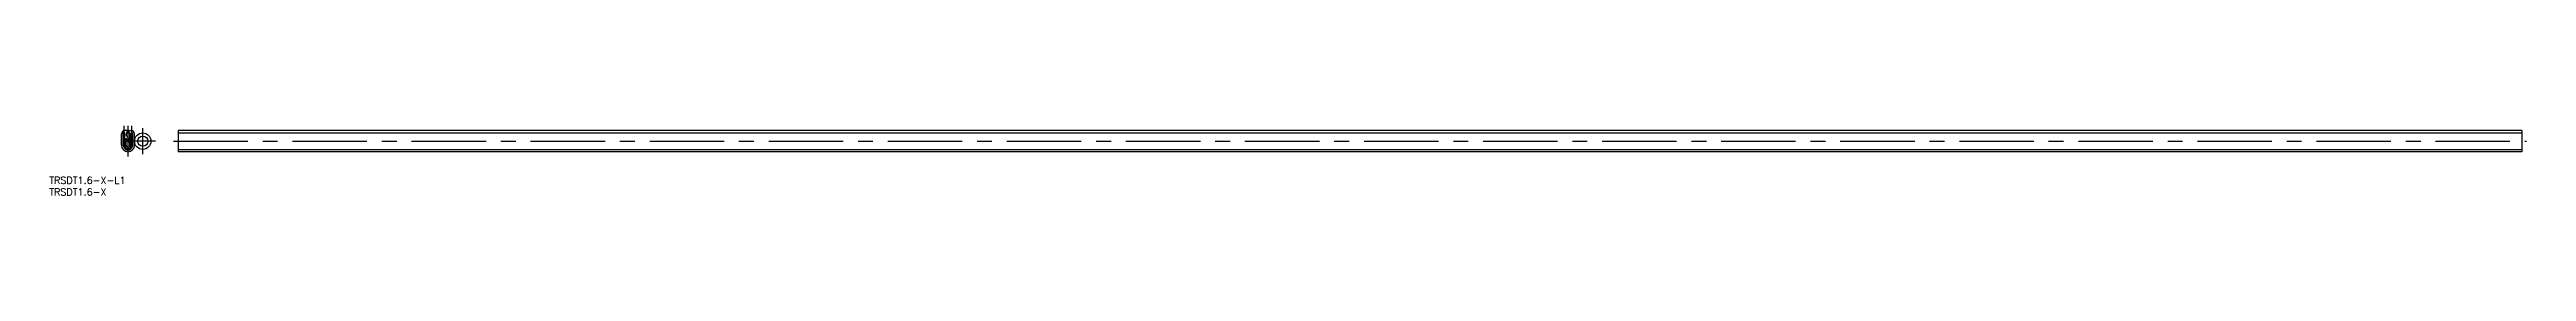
# Model space of a CAD drawing. Extents: x -33 to 1023, y -21 to 8.
import ezdxf

# ---------------------------------------------------------------- set-up
doc = ezdxf.new("R2010")
doc.units = 0
doc.linetypes.add('CENTER', pattern=[50.8, 31.75, -6.35, 6.35, -6.35])
doc.layers.get('0').update_dxf_attribs({"linetype": 'CONTINUOUS'})
doc.layers.add('CENTER', color=1, linetype='CENTER')
doc.styles.get("Standard").update_dxf_attribs({"font": 'txt.shx', "height": 3, "bigfont": 'bigfont.shx'})

# ---------------------------------------------------------------- blocks, each defined once
blk = doc.blocks.new('*U7')
at = {"color": 7, "linetype": 'CONTINUOUS'}
blk.add_text('TRSDT1.6-X-L1', height=3, dxfattribs=at).set_placement((-33.6, -16.5))
blk = doc.blocks.new('*U8')
at = {"color": 7, "linetype": 'CONTINUOUS'}
blk.add_text('TRSDT1.6-X', height=3, dxfattribs=at).set_placement((-33.6, -21.5))

msp = doc.modelspace()

# ---------------------------------------------------------------- linework, layer by layer
at = {"color": 7, "linetype": 'CONTINUOUS'}
for p, q in [((-2.8, 0), (-2.8, 4.8)), ((-2, -0.1), (-2, 5.3)), ((-1.4, 5.3), (-2, 5.3)), ((-1.4, -0.1), (-1.4, 5.3)), ((-0.5, 6.3), (-1.3, 6.3)), ((-0.8, 0), (-0.8, 2.9)), ((0.5, 6.3), (1.3, 6.3)), ((0.8, 0), (0.8, 4.3)), ((0.8, 0), (0.8, 2.9)), ((1.4, -0.1), (1.4, 5.3)), ((1.4, 5.3), (2, 5.3)), ((2, -0.1), (2, 5.3)), ((2.8, 0), (2.8, 4.8)), ((1021.4, 6.3), (21.4, 6.3)), ((21.4, 6.3), (21.4, -2.8)), ((21.4, 5.2), (1021.4, 5.2)), ((1021.4, 6.3), (1021.4, -2.8)), ((21.4, -1.8), (1021.4, -1.8)), ((1021.4, -2.8), (21.4, -2.8))]:
    msp.add_line(p, q, dxfattribs=at)
for radius in [3.5, 2.2]:
    msp.add_circle((6.3, 1.7), radius, dxfattribs=at)
for centre, radius, start, end in [((-1.3, 4.8), 1.5, 90, 180), ((7.6, 2.7), 8.58, 158.1048, 169.5705), ((-0.3, 4.3), 0.5, 180, 220.7151), ((-0.8, 2.9), 0.05, 35.6652, 180), ((0, 0), 0.8, 180, 0), ((-2.2, 1.8), 2.65, 355.686, 54.2961), ((-1.8, 1.6), 1.64, 359.8526, 48.6873), ((-0.6, 6.1), 0.25, 335.2971, 85.468), ((0.1, 1.6), 0.285, 179.8526, 355.686), ((0.6, 6.1), 0.25, 94.532, 204.7029), ((-7.6, 2.7), 8.58, 10.4295, 21.8952), ((1.3, 4.8), 1.5, 0, 90), ((0, 0), 2.8, 180, 0), ((0, -0.1), 2, 180, 0), ((0, -0.1), 1.4, 180, 0)]:
    msp.add_arc(centre, radius, start, end, dxfattribs=at)
at = {"layer": 'CENTER', "color": 1, "linetype": 'CENTER'}
for p, q in [((-1.7, -0.1), (-1.7, 8.3)), ((0, -4.8), (0, 8.3)), ((11.8, 1.7), (0.8, 1.7)), ((1.7, -0.1), (1.7, 8.3)), ((6.3, -3.8), (6.3, 7.2)), ((19.4, 1.7), (1023.4, 1.7))]:
    msp.add_line(p, q, dxfattribs=at)
msp.add_arc((0, -0.1), 1.7, 180, 0, dxfattribs=at)

# ---------------------------------------------------------------- block references
at = {"color": 7, "linetype": 'CONTINUOUS'}
for name in ['*U7', '*U8']:
    msp.add_blockref(name, (0, 0), dxfattribs=at)

doc.saveas('drawing.dxf')
